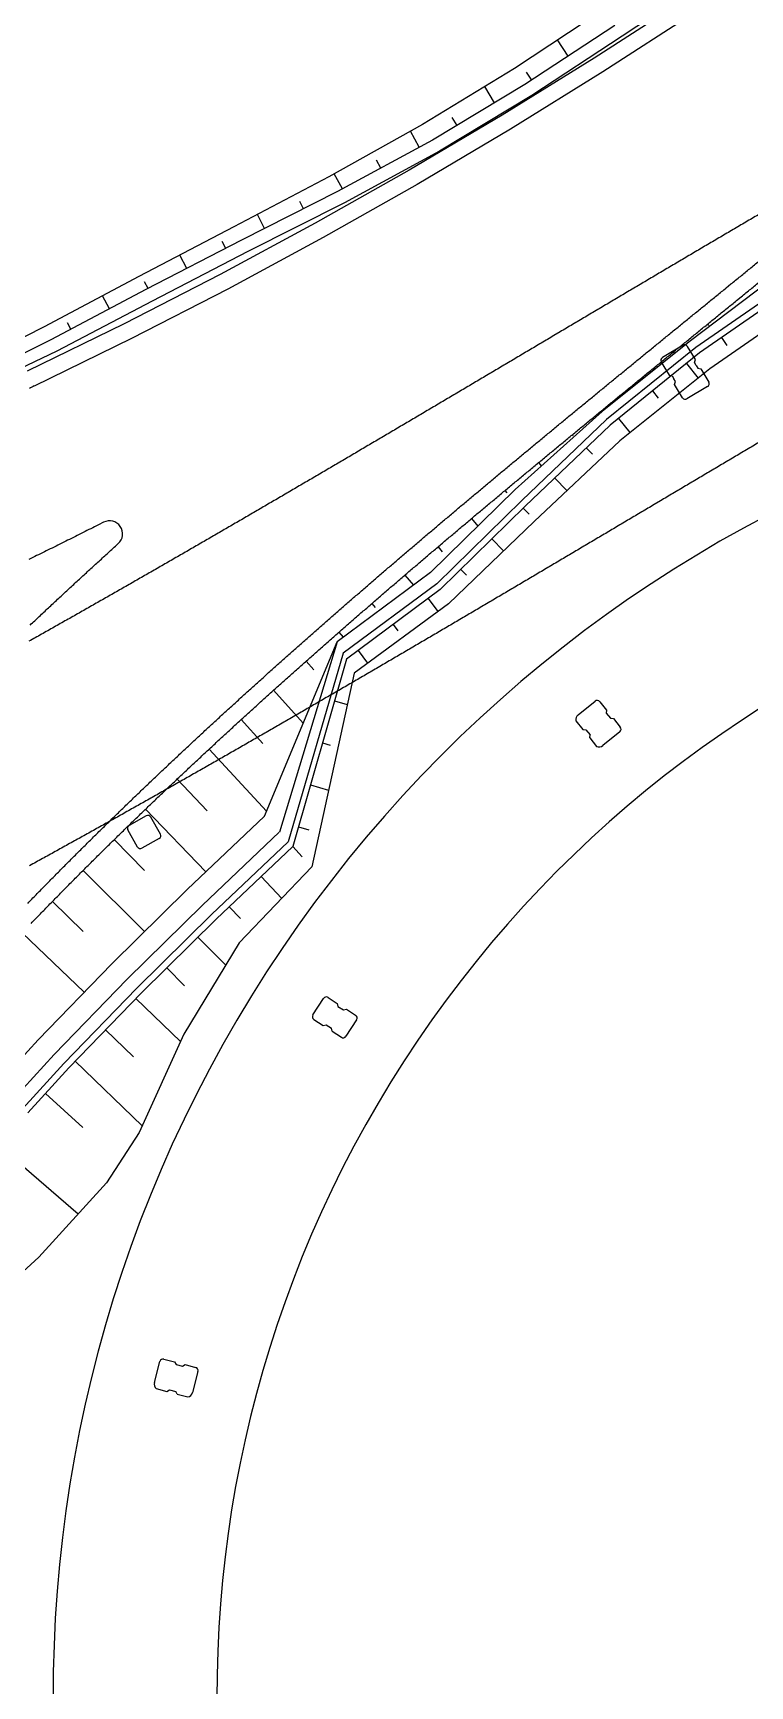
# Model space of a CAD drawing. Header units: inches. Extents: x 499362 to 502582, y 2542122 to 2545349.
# Drawn here: x 501189.8 to 501222.6, y 2543655.2 to 2543730.9 of the extents above; entities that cross this region are included whole.
import ezdxf

# ---------------------------------------------------------------- set-up
doc = ezdxf.new("R2010")
doc.units = ezdxf.units.IN
doc.header["$MEASUREMENT"] = 0
doc.layers.add('0-段落划分', color=2, linetype='Continuous')
doc.layers.add('桥-立柱', color=5, linetype='Continuous')

# ---------------------------------------------------------------- blocks, each defined once
blk = doc.blocks.new('A$C035667EC')
at = {"layer": '桥-立柱', "color": 1, "linetype": 'Continuous'}
for p, q in [((501219.502, 2543716.601), (501218.557, 2543716.038)), ((501220.066, 2543715.948), (501219.707, 2543716.549)), ((501218.505, 2543715.832), (501218.863, 2543715.231)), ((501220.031, 2543715.811), (501220.066, 2543715.948)), ((501220.108, 2543715.682), (501220.031, 2543715.811)), ((501220.108, 2543715.682), (501220.185, 2543715.553)), ((501220.185, 2543715.553), (501220.322, 2543715.518)), ((501220.322, 2543715.518), (501220.68, 2543714.917)), ((501218.863, 2543715.231), (501219, 2543715.196)), ((501219, 2543715.196), (501219.077, 2543715.068)), ((501219.154, 2543714.939), (501219.077, 2543715.068)), ((501219.119, 2543714.802), (501219.154, 2543714.939)), ((501219.477, 2543714.2), (501219.119, 2543714.802)), ((501220.628, 2543714.711), (501219.683, 2543714.148)), ((501194.931, 2543695.047), (501194.147, 2543694.606)), ((501195.576, 2543694.205), (501195.135, 2543694.99)), ((501194.53, 2543693.617), (501194.089, 2543694.402)), ((501195.519, 2543694.001), (501194.735, 2543693.56)), ((501195.302, 2543669.083), (501195.555, 2543670.05)), ((501195.738, 2543670.157), (501196.222, 2543670.031)), ((501196.222, 2543670.031), (501196.293, 2543669.909)), ((501196.293, 2543669.909), (501196.584, 2543669.833)), ((501196.584, 2543669.833), (501196.706, 2543669.904)), ((501196.706, 2543669.904), (501197.189, 2543669.777)), ((501197.296, 2543669.594), (501197.043, 2543668.627)), ((501195.383, 2543668.803), (501195.867, 2543668.676)), ((501195.867, 2543668.676), (501195.989, 2543668.748)), ((501195.989, 2543668.748), (501196.279, 2543668.672)), ((501196.351, 2543668.55), (501196.279, 2543668.672)), ((501196.351, 2543668.55), (501196.834, 2543668.423))]:
    blk.add_line(p, q, dxfattribs=at)
at = {"layer": '桥-立柱', "color": 1, "ltscale": 10}
for p, q in [((501214.7, 2543699.667), (501215.476, 2543700.297)), ((501215.687, 2543700.275), (501216.002, 2543699.887)), ((501216.002, 2543699.887), (501215.987, 2543699.746)), ((501215.987, 2543699.746), (501216.176, 2543699.513)), ((501216.176, 2543699.513), (501216.317, 2543699.498)), ((501216.317, 2543699.498), (501216.632, 2543699.11)), ((501214.6, 2543699.393), (501214.915, 2543699.005)), ((501214.915, 2543699.005), (501215.055, 2543698.99)), ((501215.055, 2543698.99), (501215.244, 2543698.757)), ((501215.229, 2543698.617), (501215.244, 2543698.757)), ((501216.61, 2543698.899), (501215.833, 2543698.269)), ((501215.229, 2543698.617), (501215.544, 2543698.228)), ((501202.559, 2543685.924), (501203.047, 2543686.68)), ((501203.254, 2543686.725), (501203.674, 2543686.454)), ((501203.674, 2543686.454), (501203.704, 2543686.315)), ((501203.704, 2543686.315), (501203.956, 2543686.153)), ((501203.956, 2543686.153), (501204.095, 2543686.183)), ((501204.095, 2543686.183), (501204.515, 2543685.912)), ((501202.604, 2543685.716), (501203.024, 2543685.445)), ((501203.024, 2543685.445), (501203.162, 2543685.475)), ((501203.162, 2543685.475), (501203.414, 2543685.313)), ((501203.444, 2543685.174), (501203.414, 2543685.313)), ((501203.444, 2543685.174), (501203.864, 2543684.903)), ((501204.559, 2543685.704), (501204.071, 2543684.948))]:
    blk.add_line(p, q, dxfattribs=at)
at = {"layer": '桥-立柱', "color": 1, "linetype": 'Continuous'}
for centre, radius, start, end in [((501219.579, 2543716.472), 0.15, 30.79158, 120.79158), ((501218.634, 2543715.909), 0.15, 120.79158, 210.79158), ((501220.551, 2543714.84), 0.15, 300.79158, 30.79158), ((501219.606, 2543714.277), 0.15, 210.79158, 300.79158), ((501195.005, 2543694.916), 0.15, 29.33965, 119.33965), ((501194.22, 2543694.475), 0.15, 119.33965, 209.33965), ((501195.446, 2543694.132), 0.15, 299.33965, 29.33965), ((501194.661, 2543693.691), 0.15, 209.33965, 299.33965), ((501195.7, 2543670.012), 0.15, 75.31581, 165.31581), ((501197.151, 2543669.632), 0.15, 345.31581, 75.31581), ((501195.554, 2543669.005), 0.264, 162.73557, 229.82357), ((501196.785, 2543668.682), 0.264, 280.80806, 347.89605)]:
    blk.add_arc(centre, radius, start, end, dxfattribs=at)
at = {"layer": '桥-立柱', "color": 1, "ltscale": 10}
for centre, radius, start, end in [((501215.571, 2543700.18), 0.15, 39.02848, 129.02848), ((501214.856, 2543699.455), 0.264, 126.44824, 193.53624), ((501216.515, 2543699.015), 0.15, 309.02848, 39.02848), ((501215.658, 2543698.466), 0.264, 244.52073, 311.60873), ((501203.173, 2543686.599), 0.15, 57.17215, 147.17215), ((501202.685, 2543685.842), 0.15, 147.17215, 237.17215), ((501204.433, 2543685.786), 0.15, 327.17215, 57.17215), ((501203.945, 2543685.029), 0.15, 237.17215, 327.17215)]:
    blk.add_arc(centre, radius, start, end, dxfattribs=at)
blk = doc.blocks.new('A$C3A006F90')
at = {"layer": '0-段落划分', "color": 2, "linetype": 'Continuous'}
for p, q in [((501214.247, 2543729.852), (501213.761, 2543730.59)), ((501212.576, 2543728.752), (501212.334, 2543729.12)), ((501210.871, 2543727.709), (501210.422, 2543728.454)), ((501209.157, 2543726.678), (501208.936, 2543727.045)), ((501207.428, 2543725.674), (501207.028, 2543726.411)), ((501203.912, 2543723.765), (501203.536, 2543724.458)), ((501205.67, 2543724.719), (501205.476, 2543725.077)), ((501202.131, 2543722.855), (501201.96, 2543723.193)), ((501200.348, 2543721.95), (501200.018, 2543722.601)), ((501196.789, 2543720.124), (501196.473, 2543720.737)), ((501198.566, 2543721.041), (501198.405, 2543721.354)), ((501195.012, 2543719.206), (501194.857, 2543719.506)), ((501193.243, 2543718.273), (501192.93, 2543718.866)), ((501191.475, 2543717.338), (501191.319, 2543717.634)), ((501220.619, 2543717.567), (501220.663, 2543717.513)), ((501221.268, 2543716.952), (501221.514, 2543716.597)), ((501219.069, 2543716.303), (501219.125, 2543716.235)), ((501219.659, 2543715.766), (501220.197, 2543715.1)), ((501217.52, 2543715.038), (501217.542, 2543715.011)), ((501218.103, 2543714.51), (501218.369, 2543714.18)), ((501215.973, 2543713.77), (501216.004, 2543713.733)), ((501216.547, 2543713.253), (501217.074, 2543712.6)), ((501214.429, 2543712.5), (501214.466, 2543712.454)), ((501215.073, 2543711.903), (501215.355, 2543711.608)), ((501212.887, 2543711.225), (501213.013, 2543711.074)), ((501213.627, 2543710.521), (501214.179, 2543709.943)), ((501211.35, 2543709.946), (501211.442, 2543709.836)), ((501209.817, 2543708.662), (501210.103, 2543708.322)), ((501212.183, 2543709.138), (501212.456, 2543708.859)), ((501208.289, 2543707.371), (501208.481, 2543707.145)), ((501210.754, 2543707.738), (501211.288, 2543707.193)), ((501209.325, 2543706.338), (501209.586, 2543706.072)), ((501206.768, 2543706.073), (501207.158, 2543705.618)), ((501205.253, 2543704.767), (501205.402, 2543704.595)), ((501207.837, 2543705.009), (501208.282, 2543704.409)), ((501203.745, 2543703.453), (501203.943, 2543703.227)), ((501206.231, 2543703.817), (501206.451, 2543703.52)), ((501200.34, 2543695.026), (501203.666, 2543703.021)), ((501203.666, 2543703.021), (501201.028, 2543694.301)), ((501203.952, 2543702.494), (501201.43, 2543693.856)), ((501204.625, 2543702.624), (501205.06, 2543702.04)), ((501204.095, 2543702.23), (501201.635, 2543693.636)), ((501202.245, 2543702.13), (501202.603, 2543701.727)), ((501204.444, 2543701.587), (501202.503, 2543692.703)), ((501200.755, 2543700.796), (501202.114, 2543699.289)), ((501203.544, 2543700.308), (501204.128, 2543700.14)), ((501199.274, 2543699.452), (501200.273, 2543698.36)), ((501197.803, 2543698.096), (501200.438, 2543695.26)), ((501202.994, 2543698.385), (501203.347, 2543698.284)), ((501196.344, 2543696.729), (501197.712, 2543695.279)), ((501202.444, 2543696.462), (501203.273, 2543696.225)), ((501194.897, 2543695.348), (501197.661, 2543692.483)), ((501201.893, 2543694.539), (501202.369, 2543694.403)), ((501193.463, 2543693.954), (501194.855, 2543692.537)), ((501201.635, 2543693.636), (501202.073, 2543693.174)), ((501192.043, 2543692.546), (501194.848, 2543689.742)), ((501200.184, 2543692.259), (501201.131, 2543691.262)), ((501190.637, 2543691.123), (501192.044, 2543689.745)), ((501198.733, 2543690.882), (501199.242, 2543690.347)), ((501189.247, 2543689.685), (501192.095, 2543686.969)), ((501197.298, 2543689.49), (501198.568, 2543688.2)), ((501195.873, 2543688.087), (501196.684, 2543687.263)), ((501194.454, 2543686.677), (501196.493, 2543684.705)), ((501193.064, 2543685.239), (501194.34, 2543684.005)), ((501191.674, 2543683.801), (501194.74, 2543680.837)), ((501190.317, 2543682.332), (501192.03, 2543680.768)), ((501188.199, 2543679.924), (501191.82, 2543676.809))]:
    blk.add_line(p, q, dxfattribs=at)
at = {"layer": '0-段落划分', "color": 2, "linetype": 'Continuous', "flags": 128}
for points in [[(501216.382, 2543731.258), (501212.26, 2543728.544), (501208.03, 2543726.001), (501203.692, 2543723.646), (501199.292, 2543721.415), (501194.917, 2543719.157), (501194.917, 2543719.157), (501194.917, 2543719.157), (501190.568, 2543716.859), (501186.167, 2543714.659), (501181.716, 2543712.56), (501177.222, 2543710.551), (501172.698, 2543708.608), (501172.698, 2543708.608), (501172.698, 2543708.608), (501168.145, 2543706.729), (501163.559, 2543704.932), (501158.939, 2543703.213), (501158.752, 2543703.146), (501158.752, 2543703.146), (501158.724, 2543703.136)], [(501220.843, 2543733.501), (501216.72, 2543730.762), (501216.72, 2543730.762), (501216.72, 2543730.762), (501212.587, 2543728.041), (501208.348, 2543725.491), (501203.999, 2543723.13), (501199.588, 2543720.894), (501195.203, 2543718.63), (501195.203, 2543718.63), (501195.203, 2543718.63), (501190.836, 2543716.34), (501186.384, 2543714.217), (501181.849, 2543712.275), (501177.266, 2543710.452), (501172.698, 2543708.608), (501172.698, 2543708.608)], [(501215.884, 2543731.991), (501211.78, 2543729.282), (501207.582, 2543726.721), (501203.29, 2543724.321), (501198.94, 2543722.035), (501194.596, 2543719.75), (501194.596, 2543719.75), (501194.596, 2543719.75), (501190.262, 2543717.452), (501185.887, 2543715.228), (501181.475, 2543713.074), (501177.023, 2543710.998), (501172.523, 2543709.022), (501172.523, 2543709.022)], [(501224.047, 2543719.978), (501219.786, 2543716.764), (501215.805, 2543713.574), (501211.813, 2543710), (501207.94, 2543706.199), (501203.666, 2543703.021), (501203.666, 2543703.021)], [(501224.384, 2543719.482), (501220.095, 2543716.502), (501216.002, 2543713.196), (501212.12, 2543709.485), (501208.237, 2543705.677), (501203.952, 2543702.494), (501203.952, 2543702.494)], [(501224.384, 2543719.482), (501220.095, 2543716.502), (501216.002, 2543713.196), (501212.12, 2543709.485), (501208.237, 2543705.677), (501203.952, 2543702.494), (501203.952, 2543702.494)], [(501224.553, 2543719.234), (501220.259, 2543716.251), (501216.16, 2543712.941), (501212.273, 2543709.227), (501208.385, 2543705.417), (501204.095, 2543702.23), (501204.095, 2543702.23)], [(501225.041, 2543718.516), (501220.73, 2543715.526), (501216.606, 2543712.225), (501212.684, 2543708.536), (501208.759, 2543704.759), (501204.444, 2543701.587), (501204.444, 2543701.587)], [(501200.34, 2543695.026), (501196.807, 2543691.672), (501193.348, 2543688.265), (501189.986, 2543684.787), (501188.083, 2543682.701)], [(501201.021, 2543694.295), (501197.503, 2543690.956), (501194.063, 2543687.567), (501190.721, 2543684.11), (501188.83, 2543682.038)], [(501201.021, 2543694.295), (501197.503, 2543690.956), (501194.063, 2543687.567), (501190.721, 2543684.11), (501188.83, 2543682.038)], [(501201.43, 2543693.856), (501197.922, 2543690.526), (501194.493, 2543687.148), (501191.163, 2543683.704), (501189.279, 2543681.64)], [(501201.43, 2543693.856), (501197.922, 2543690.526), (501194.493, 2543687.148), (501191.163, 2543683.704), (501189.279, 2543681.64)], [(501201.635, 2543693.636), (501198.131, 2543690.311), (501194.708, 2543686.939), (501191.383, 2543683.5), (501189.503, 2543681.44)], [(501202.503, 2543692.703), (501199.191, 2543689.223), (501196.648, 2543685.046), (501194.603, 2543680.534), (501193.115, 2543678.234)], [(501193.115, 2543678.234), (501190.018, 2543674.826), (501186.569, 2543671.675), (501182.665, 2543668.794), (501178.643, 2543665.878), (501175.335, 2543662.381), (501175.335, 2543662.381)]]:
    blk.add_lwpolyline(points, dxfattribs=at)
at = {"layer": '0-段落划分', "color": 2, "flags": 128}
for points in [[(501221.48, 2543719.235), (501221.695, 2543719.411, -0.000002), (501221.911, 2543719.586, -0.000004), (501222.126, 2543719.761, -0.000005), (501222.341, 2543719.937, -0.000007), (501222.557, 2543720.112, -0.000008), (501222.772, 2543720.288, -0.00001), (501222.988, 2543720.463, -0.000011), (501223.203, 2543720.639, -0.000013), (501223.418, 2543720.814, -0.000014), (501223.634, 2543720.99, -0.000016), (501223.849, 2543721.165, -0.000017)], [(501221.954, 2543718.654), (501222.169, 2543718.829, -0.000002), (501222.384, 2543719.005, -0.000004), (501222.6, 2543719.18, -0.000005), (501222.815, 2543719.355, -0.000007), (501223.031, 2543719.531, -0.000008), (501223.246, 2543719.706, -0.00001), (501223.461, 2543719.882, -0.000011), (501223.677, 2543720.057, -0.000013), (501223.892, 2543720.233, -0.000014), (501224.108, 2543720.408, -0.000016)], [(501223.098, 2543722.668, -0.000086), (501222.808, 2543722.498, -0.000083), (501222.518, 2543722.328, -0.00008), (501222.228, 2543722.157, -0.000078), (501221.938, 2543721.987, -0.000075), (501221.649, 2543721.817, -0.000072), (501221.36, 2543721.647, -0.000069), (501221.07, 2543721.476, -0.000067), (501220.781, 2543721.306, -0.000064), (501220.492, 2543721.136, -0.000061), (501220.203, 2543720.965, -0.000059), (501219.915, 2543720.795, -0.000056), (501219.626, 2543720.624, -0.000053), (501219.338, 2543720.454, -0.00005), (501219.049, 2543720.283, -0.000048), (501218.761, 2543720.113, -0.000045), (501218.473, 2543719.942, -0.000042), (501218.185, 2543719.772, -0.000039), (501217.897, 2543719.601, -0.000037), (501217.609, 2543719.431, -0.000034), (501217.321, 2543719.26, -0.000031), (501217.033, 2543719.09, -0.000029), (501216.746, 2543718.919, -0.000026), (501216.458, 2543718.749, -0.000023), (501216.171, 2543718.578, -0.00002), (501215.883, 2543718.408, -0.000018), (501215.596, 2543718.237, -0.000015), (501215.309, 2543718.067, -0.000012), (501215.022, 2543717.897, -0.00001), (501214.735, 2543717.726, -0.000007), (501214.448, 2543717.556, -0.000004), (501214.161, 2543717.386, -0.000001), (501213.874, 2543717.216, -0.000001)], [(501223.342, 2543712.366, -0.000045), (501223.055, 2543712.196, -0.000042), (501222.768, 2543712.026, -0.000039), (501222.481, 2543711.857, -0.000037), (501222.195, 2543711.687, -0.000034), (501221.908, 2543711.517, -0.000031), (501221.621, 2543711.347, -0.000029), (501221.335, 2543711.177, -0.000026), (501221.048, 2543711.007, -0.000023), (501220.762, 2543710.837, -0.00002), (501220.475, 2543710.667, -0.000018), (501220.188, 2543710.497, -0.000015), (501219.902, 2543710.327, -0.000012), (501219.615, 2543710.157, -0.00001), (501219.329, 2543709.987, -0.000007), (501219.042, 2543709.817, -0.000004), (501218.755, 2543709.647, -0.000001), (501218.469, 2543709.477, -0.000001)], [(501189.505, 2543691.035, 0.000378), (501189.698, 2543691.234, 0.000375), (501189.89, 2543691.432, 0.000373), (501190.083, 2543691.63, 0.000371), (501190.276, 2543691.827, 0.000368), (501190.47, 2543692.024, 0.000366), (501190.664, 2543692.221, 0.000363), (501190.858, 2543692.418, 0.000361), (501191.052, 2543692.614, 0.000358), (501191.247, 2543692.81, 0.000356), (501191.442, 2543693.006, 0.000354), (501191.637, 2543693.201, 0.000351), (501191.833, 2543693.397, 0.000349), (501192.029, 2543693.592, 0.000346), (501192.225, 2543693.786, 0.000344), (501192.421, 2543693.981, 0.000341), (501192.618, 2543694.175, 0.000339), (501192.815, 2543694.369, 0.000336), (501193.012, 2543694.563, 0.000334), (501193.21, 2543694.756, 0.000332), (501193.408, 2543694.949, 0.000329), (501193.606, 2543695.142, 0.000327), (501193.804, 2543695.335, 0.000324), (501194.003, 2543695.527, 0.000322), (501194.201, 2543695.719, 0.000319), (501194.4, 2543695.911, 0.000317), (501194.6, 2543696.103, 0.000314), (501194.799, 2543696.294, 0.000312), (501194.999, 2543696.485, 0.00031), (501195.199, 2543696.676, 0.000307), (501195.4, 2543696.867, 0.000305), (501195.6, 2543697.057, 0.000302), (501195.801, 2543697.247, 0.0003), (501196.002, 2543697.437, 0.000297), (501196.203, 2543697.627, 0.000295), (501196.405, 2543697.816, 0.000292), (501196.607, 2543698.005, 0.00029), (501196.809, 2543698.194, 0.000288), (501197.011, 2543698.383, 0.000285), (501197.213, 2543698.572, 0.000283), (501197.416, 2543698.76, 0.00028), (501197.619, 2543698.948, 0.000278), (501197.822, 2543699.136, 0.000275), (501198.025, 2543699.324, 0.000273), (501198.229, 2543699.511, 0.00027), (501198.432, 2543699.698, 0.000268), (501198.636, 2543699.885, 0.000266), (501198.841, 2543700.072, 0.000263), (501199.045, 2543700.259, 0.000261), (501199.249, 2543700.445, 0.000258), (501199.454, 2543700.631, 0.000256), (501199.659, 2543700.817, 0.000253), (501199.864, 2543701.003, 0.000251), (501200.07, 2543701.188, 0.000248), (501200.275, 2543701.374, 0.000246), (501200.481, 2543701.559, 0.000243), (501200.687, 2543701.744, 0.000241), (501200.893, 2543701.928, 0.000239), (501201.099, 2543702.113, 0.000236), (501201.306, 2543702.297, 0.000234), (501201.513, 2543702.482, 0.000231), (501201.719, 2543702.666, 0.000229), (501201.926, 2543702.849, 0.000226), (501202.134, 2543703.033, 0.000224), (501202.341, 2543703.216, 0.000221), (501202.549, 2543703.4, 0.000219), (501202.756, 2543703.583, 0.000216), (501202.964, 2543703.766, 0.000214), (501203.172, 2543703.949, 0.000212), (501203.381, 2543704.131, 0.000209), (501203.589, 2543704.313, 0.000207), (501203.797, 2543704.496, 0.000204), (501204.006, 2543704.678, 0.000202), (501204.215, 2543704.86, 0.000199), (501204.424, 2543705.041, 0.000197), (501204.633, 2543705.223, 0.000194), (501204.843, 2543705.404, 0.000192), (501205.052, 2543705.586, 0.000189), (501205.262, 2543705.767, 0.000187), (501205.471, 2543705.948, 0.000184), (501205.681, 2543706.129, 0.000182), (501205.891, 2543706.309, 0.00018), (501206.101, 2543706.49, 0.000177), (501206.312, 2543706.67, 0.000175), (501206.522, 2543706.85, 0.000172), (501206.733, 2543707.03, 0.00017), (501206.944, 2543707.21, 0.000167), (501207.154, 2543707.39, 0.000165), (501207.365, 2543707.57, 0.000162), (501207.576, 2543707.749, 0.00016), (501207.788, 2543707.929, 0.000157), (501207.999, 2543708.108, 0.000155), (501208.21, 2543708.287, 0.000152), (501208.422, 2543708.466, 0.00015), (501208.634, 2543708.645, 0.000147), (501208.846, 2543708.824, 0.000145), (501209.057, 2543709.003, 0.000143), (501209.269, 2543709.181, 0.00014), (501209.482, 2543709.36, 0.000138), (501209.694, 2543709.538, 0.000135), (501209.906, 2543709.716, 0.000133), (501210.119, 2543709.894, 0.00013), (501210.331, 2543710.072, 0.000128), (501210.544, 2543710.25, 0.000125), (501210.757, 2543710.428, 0.000123), (501210.97, 2543710.606, 0.000121), (501211.183, 2543710.784, 0.000118), (501211.396, 2543710.961, 0.000116), (501211.609, 2543711.139, 0.000113), (501211.822, 2543711.316, 0.000111), (501212.036, 2543711.493, 0.000108), (501212.249, 2543711.67, 0.000106), (501212.462, 2543711.847, 0.000103), (501212.676, 2543712.024, 0.000101), (501212.89, 2543712.201, 0.000098), (501213.103, 2543712.378, 0.000096), (501213.317, 2543712.555, 0.000093), (501213.531, 2543712.732, 0.000091), (501213.745, 2543712.908, 0.000088), (501213.959, 2543713.085, 0.000086), (501214.173, 2543713.261, 0.000083), (501214.387, 2543713.438, 0.000081), (501214.601, 2543713.614, 0.000078), (501214.816, 2543713.79, 0.000076), (501215.03, 2543713.966, 0.000073), (501215.244, 2543714.142, 0.000071), (501215.459, 2543714.319, 0.000068), (501215.673, 2543714.495, 0.000066), (501215.888, 2543714.671, 0.000063), (501216.102, 2543714.847, 0.000061), (501216.317, 2543715.022, 0.000058), (501216.532, 2543715.198, 0.000056), (501216.747, 2543715.374, 0.000054), (501216.961, 2543715.55, 0.000051), (501217.176, 2543715.726, 0.000049), (501217.391, 2543715.901, 0.000046), (501217.606, 2543716.077, 0.000044), (501217.821, 2543716.253, 0.000041), (501218.036, 2543716.428, 0.000039), (501218.251, 2543716.604, 0.000036), (501218.466, 2543716.779, 0.000034), (501218.681, 2543716.955, 0.000031), (501218.896, 2543717.13, 0.000029), (501219.112, 2543717.306, 0.000026), (501219.327, 2543717.481, 0.000024), (501219.542, 2543717.657, 0.000021), (501219.757, 2543717.832, 0.000019), (501219.973, 2543718.007, 0.000016), (501220.188, 2543718.183, 0.000014), (501220.403, 2543718.358, 0.000011), (501220.618, 2543718.534, 0.000009), (501220.834, 2543718.709, 0.000006), (501221.049, 2543718.884, 0.000004), (501221.265, 2543719.06, 0.000001), (501221.48, 2543719.235, 0.000001)], [(501189.662, 2543690.118, 0.00038), (501189.853, 2543690.316, 0.000377), (501190.044, 2543690.514, 0.000375), (501190.236, 2543690.711, 0.000372), (501190.428, 2543690.908, 0.00037), (501190.62, 2543691.105, 0.000368), (501190.812, 2543691.302, 0.000365), (501191.005, 2543691.498, 0.000363), (501191.198, 2543691.695, 0.00036), (501191.391, 2543691.89, 0.000358), (501191.585, 2543692.086, 0.000356), (501191.779, 2543692.281, 0.000353), (501191.973, 2543692.476, 0.000351), (501192.168, 2543692.671, 0.000348), (501192.363, 2543692.866, 0.000346), (501192.558, 2543693.06, 0.000344), (501192.753, 2543693.254, 0.000341), (501192.949, 2543693.447, 0.000339), (501193.145, 2543693.641, 0.000336), (501193.341, 2543693.834, 0.000334), (501193.537, 2543694.027, 0.000332), (501193.734, 2543694.22, 0.000329), (501193.931, 2543694.412, 0.000327), (501194.129, 2543694.604, 0.000324), (501194.326, 2543694.796, 0.000322), (501194.524, 2543694.988, 0.00032), (501194.722, 2543695.179, 0.000317), (501194.921, 2543695.371, 0.000315), (501195.119, 2543695.562, 0.000312), (501195.318, 2543695.752, 0.00031), (501195.517, 2543695.943, 0.000307), (501195.717, 2543696.133, 0.000305), (501195.916, 2543696.323, 0.000303), (501196.116, 2543696.513, 0.0003), (501196.316, 2543696.702, 0.000298), (501196.517, 2543696.892, 0.000295), (501196.717, 2543697.081, 0.000293), (501196.918, 2543697.269, 0.000291), (501197.119, 2543697.458, 0.000288), (501197.321, 2543697.646, 0.000286), (501197.522, 2543697.835, 0.000283), (501197.724, 2543698.023, 0.000281), (501197.926, 2543698.21, 0.000279), (501198.128, 2543698.398, 0.000276), (501198.331, 2543698.585, 0.000274), (501198.534, 2543698.772, 0.000271), (501198.736, 2543698.959, 0.000269), (501198.94, 2543699.146, 0.000266), (501199.143, 2543699.332, 0.000264), (501199.347, 2543699.518, 0.000262), (501199.55, 2543699.704, 0.000259), (501199.754, 2543699.89, 0.000257), (501199.958, 2543700.076, 0.000254), (501200.163, 2543700.261, 0.000252), (501200.367, 2543700.447, 0.000249), (501200.572, 2543700.632, 0.000247), (501200.777, 2543700.816, 0.000245), (501200.982, 2543701.001, 0.000242), (501201.188, 2543701.185, 0.00024), (501201.393, 2543701.37, 0.000237), (501201.599, 2543701.554, 0.000235), (501201.805, 2543701.738, 0.000232), (501202.011, 2543701.921, 0.00023), (501202.218, 2543702.105, 0.000228), (501202.424, 2543702.288, 0.000225), (501202.631, 2543702.472, 0.000223), (501202.838, 2543702.655, 0.00022), (501203.045, 2543702.837, 0.000218), (501203.252, 2543703.02, 0.000215), (501203.459, 2543703.202, 0.000213), (501203.667, 2543703.385, 0.000211), (501203.875, 2543703.567, 0.000208), (501204.083, 2543703.749, 0.000206), (501204.291, 2543703.931, 0.000203), (501204.499, 2543704.112, 0.000201), (501204.707, 2543704.294, 0.000198), (501204.916, 2543704.475, 0.000196), (501205.125, 2543704.656, 0.000193), (501205.334, 2543704.837, 0.000191), (501205.543, 2543705.018, 0.000189), (501205.752, 2543705.199, 0.000186), (501205.961, 2543705.38, 0.000184), (501206.171, 2543705.56, 0.000181), (501206.38, 2543705.74, 0.000179), (501206.59, 2543705.921, 0.000176), (501206.8, 2543706.101, 0.000174), (501207.01, 2543706.281, 0.000171), (501207.22, 2543706.46, 0.000169), (501207.43, 2543706.64, 0.000167), (501207.641, 2543706.819, 0.000164), (501207.851, 2543706.999, 0.000162), (501208.062, 2543707.178, 0.000159), (501208.273, 2543707.357, 0.000157), (501208.484, 2543707.536, 0.000154), (501208.695, 2543707.715, 0.000152), (501208.906, 2543707.894, 0.000149), (501209.118, 2543708.072, 0.000147), (501209.329, 2543708.251, 0.000145), (501209.541, 2543708.429, 0.000142), (501209.752, 2543708.607, 0.00014), (501209.964, 2543708.786, 0.000137), (501210.176, 2543708.964, 0.000135), (501210.388, 2543709.142, 0.000132), (501210.6, 2543709.32, 0.00013), (501210.813, 2543709.497, 0.000127), (501211.025, 2543709.675, 0.000125), (501211.238, 2543709.853, 0.000123), (501211.451, 2543710.031, 0.000121), (501211.663, 2543710.208, 0.000118), (501211.876, 2543710.385, 0.000116), (501212.089, 2543710.562, 0.000113), (501212.302, 2543710.739, 0.000111), (501212.515, 2543710.916, 0.000108), (501212.728, 2543711.093, 0.000106), (501212.941, 2543711.27, 0.000103), (501213.155, 2543711.447, 0.000101), (501213.368, 2543711.624, 0.000098), (501213.581, 2543711.8, 0.000096), (501213.795, 2543711.977, 0.000093), (501214.009, 2543712.153, 0.000091), (501214.222, 2543712.33, 0.000088), (501214.436, 2543712.506, 0.000086), (501214.65, 2543712.682, 0.000083), (501214.864, 2543712.859, 0.000081), (501215.078, 2543713.035, 0.000078), (501215.292, 2543713.211, 0.000076), (501215.506, 2543713.387, 0.000073), (501215.72, 2543713.563, 0.000071), (501215.935, 2543713.739, 0.000068), (501216.149, 2543713.915, 0.000066), (501216.363, 2543714.091, 0.000063), (501216.578, 2543714.267, 0.000061), (501216.792, 2543714.442, 0.000058), (501217.007, 2543714.618, 0.000056), (501217.222, 2543714.794, 0.000054), (501217.436, 2543714.969, 0.000051), (501217.651, 2543715.145, 0.000049), (501217.866, 2543715.321, 0.000046), (501218.081, 2543715.496, 0.000044), (501218.296, 2543715.672, 0.000041), (501218.51, 2543715.847, 0.000039), (501218.725, 2543716.023, 0.000036), (501218.94, 2543716.198, 0.000034), (501219.155, 2543716.374, 0.000031), (501219.371, 2543716.549, 0.000029), (501219.586, 2543716.724, 0.000026), (501219.801, 2543716.9, 0.000024), (501220.016, 2543717.075, 0.000021), (501220.231, 2543717.251, 0.000019), (501220.446, 2543717.426, 0.000016), (501220.662, 2543717.601, 0.000014), (501220.877, 2543717.777, 0.000011), (501221.092, 2543717.952, 0.000009), (501221.307, 2543718.128, 0.000006), (501221.523, 2543718.303, 0.000004), (501221.738, 2543718.478, 0.000001), (501221.954, 2543718.654, 0.000001)], [(501213.874, 2543717.216), (501213.588, 2543717.045, 0.000002), (501213.301, 2543716.875, 0.000004), (501213.015, 2543716.705, 0.000006), (501212.728, 2543716.535, 0.000007), (501212.442, 2543716.365, 0.000009), (501212.155, 2543716.195, 0.000011), (501211.869, 2543716.025, 0.000012), (501211.582, 2543715.855, 0.000014), (501211.296, 2543715.685, 0.000016), (501211.01, 2543715.515, 0.000017), (501210.724, 2543715.346, 0.000019), (501210.437, 2543715.176, 0.000021), (501210.151, 2543715.006, 0.000022), (501209.865, 2543714.836, 0.000024), (501209.579, 2543714.667, 0.000026), (501209.293, 2543714.497, 0.000027), (501209.007, 2543714.328, 0.000029), (501208.721, 2543714.158, 0.000031), (501208.435, 2543713.989, 0.000032), (501208.149, 2543713.82, 0.000034), (501207.863, 2543713.65, 0.000036), (501207.577, 2543713.481, 0.000037), (501207.291, 2543713.312, 0.000039), (501207.005, 2543713.143, 0.000041), (501206.719, 2543712.974, 0.000042), (501206.433, 2543712.805, 0.000044), (501206.147, 2543712.636, 0.000045), (501205.861, 2543712.468, 0.000047), (501205.576, 2543712.299, 0.000049), (501205.29, 2543712.131, 0.00005), (501205.004, 2543711.962, 0.000052), (501204.718, 2543711.794, 0.000054), (501204.432, 2543711.625, 0.000055), (501204.147, 2543711.457, 0.000057), (501203.861, 2543711.289, 0.000059), (501203.575, 2543711.121, 0.00006), (501203.289, 2543710.953, 0.000062), (501203.003, 2543710.785, 0.000064), (501202.718, 2543710.617, 0.000065), (501202.432, 2543710.45, 0.000067), (501202.146, 2543710.282, 0.000069), (501201.86, 2543710.115, 0.00007), (501201.575, 2543709.947, 0.000072), (501201.289, 2543709.78, 0.000074), (501201.003, 2543709.613, 0.000075), (501200.717, 2543709.446, 0.000077), (501200.432, 2543709.279, 0.000079), (501200.146, 2543709.112, 0.00008), (501199.86, 2543708.946, 0.000082), (501199.574, 2543708.779, 0.000083), (501199.289, 2543708.613, 0.000085), (501199.003, 2543708.446, 0.000087), (501198.717, 2543708.28, 0.000088), (501198.431, 2543708.114, 0.00009), (501198.145, 2543707.948, 0.000092), (501197.859, 2543707.783, 0.000093), (501197.574, 2543707.617, 0.000095), (501197.288, 2543707.451, 0.000097), (501197.002, 2543707.286, 0.000098), (501196.716, 2543707.121, 0.0001), (501196.43, 2543706.956, 0.000102), (501196.144, 2543706.791, 0.000103), (501195.858, 2543706.626, 0.000105), (501195.572, 2543706.461, 0.000107), (501195.286, 2543706.297, 0.000108), (501195, 2543706.132, 0.00011), (501194.714, 2543705.968, 0.000112), (501194.428, 2543705.804, 0.000113), (501194.142, 2543705.64, 0.000115), (501193.855, 2543705.476, 0.000117), (501193.569, 2543705.313, 0.000118), (501193.283, 2543705.149, 0.00012), (501192.997, 2543704.986, 0.000122), (501192.71, 2543704.823, 0.000123), (501192.424, 2543704.66, 0.000123), (501192.141, 2543704.499, 0.000123), (501191.855, 2543704.337, 0.000125), (501191.569, 2543704.174, 0.000127), (501191.282, 2543704.012, 0.000128), (501190.996, 2543703.85, 0.00013), (501190.709, 2543703.688, 0.000131), (501190.423, 2543703.526, 0.000133), (501190.136, 2543703.365, 0.000134), (501189.849, 2543703.203, 0.000136), (501189.563, 2543703.042, 0.000138)], [(501189.806, 2543714.738, 0.000249), (501189.58, 2543714.623, 0.000376)], [(501218.469, 2543709.477), (501218.182, 2543709.306, 0.000002), (501217.896, 2543709.136, 0.000004), (501217.609, 2543708.966, 0.000006), (501217.322, 2543708.796, 0.000007), (501217.036, 2543708.626, 0.000009), (501216.749, 2543708.456, 0.000011), (501216.462, 2543708.285, 0.000012), (501216.176, 2543708.115, 0.000014), (501215.889, 2543707.945, 0.000016), (501215.602, 2543707.775, 0.000017), (501215.315, 2543707.605, 0.000019), (501215.029, 2543707.435, 0.000021), (501214.742, 2543707.265, 0.000022), (501214.455, 2543707.095, 0.000024), (501214.168, 2543706.925, 0.000026), (501213.881, 2543706.755, 0.000027), (501213.594, 2543706.585, 0.000029), (501213.308, 2543706.415, 0.000031), (501213.021, 2543706.245, 0.000032), (501212.734, 2543706.075, 0.000034), (501212.447, 2543705.905, 0.000036), (501212.16, 2543705.736, 0.000037), (501211.873, 2543705.566, 0.000039), (501211.586, 2543705.396, 0.000041), (501211.299, 2543705.226, 0.000042), (501211.011, 2543705.057, 0.000044), (501210.724, 2543704.887, 0.000045), (501210.437, 2543704.718, 0.000047), (501210.15, 2543704.548, 0.000049), (501209.863, 2543704.379, 0.00005), (501209.575, 2543704.209, 0.000052), (501209.288, 2543704.04, 0.000054), (501209, 2543703.871, 0.000055), (501208.713, 2543703.702, 0.000057), (501208.426, 2543703.532, 0.000059), (501208.138, 2543703.363, 0.00006), (501207.85, 2543703.194, 0.000062), (501207.563, 2543703.025, 0.000064), (501207.275, 2543702.857, 0.000065), (501206.987, 2543702.688, 0.000067), (501206.7, 2543702.519, 0.000069), (501206.412, 2543702.35, 0.00007), (501206.124, 2543702.182, 0.000072), (501205.836, 2543702.013, 0.000074), (501205.548, 2543701.845, 0.000075), (501205.26, 2543701.676, 0.000077), (501204.972, 2543701.508, 0.000079), (501204.684, 2543701.34, 0.00008), (501204.395, 2543701.172, 0.000082), (501204.107, 2543701.004, 0.000083), (501203.819, 2543700.836, 0.000085), (501203.53, 2543700.668, 0.000087), (501203.242, 2543700.501, 0.000088), (501202.953, 2543700.333, 0.00009), (501202.665, 2543700.165, 0.000092), (501202.376, 2543699.998, 0.000093), (501202.087, 2543699.831, 0.000095), (501201.799, 2543699.663, 0.000097), (501201.51, 2543699.496, 0.000098), (501201.221, 2543699.329, 0.0001), (501200.932, 2543699.163, 0.000102), (501200.643, 2543698.996, 0.000103), (501200.354, 2543698.829, 0.000105), (501200.064, 2543698.663, 0.000107), (501199.775, 2543698.496, 0.000108), (501199.486, 2543698.33, 0.00011), (501199.196, 2543698.164, 0.000112), (501198.907, 2543697.998, 0.000113), (501198.617, 2543697.832, 0.000115), (501198.327, 2543697.666, 0.000117), (501198.038, 2543697.5, 0.000118), (501197.748, 2543697.335, 0.00012), (501197.458, 2543697.169, 0.000122), (501197.168, 2543697.004, 0.000123), (501196.878, 2543696.839, 0.000125), (501196.587, 2543696.674, 0.000127), (501196.297, 2543696.509, 0.000129), (501196.006, 2543696.344, 0.00013), (501195.716, 2543696.18, 0.000132), (501195.425, 2543696.015, 0.000134), (501195.135, 2543695.851, 0.000135), (501194.844, 2543695.687, 0.000137), (501194.553, 2543695.523, 0.000139), (501194.262, 2543695.359, 0.00014), (501193.971, 2543695.196, 0.000142), (501193.68, 2543695.032, 0.000144), (501193.388, 2543694.869, 0.000145), (501193.097, 2543694.706, 0.000147), (501192.806, 2543694.543, 0.000149), (501192.514, 2543694.38, 0.00015), (501192.222, 2543694.217, 0.000152), (501191.931, 2543694.055, 0.000154), (501191.639, 2543693.893, 0.000155), (501191.347, 2543693.731, 0.000157), (501191.055, 2543693.569, 0.000159), (501190.763, 2543693.407, 0.00016), (501190.47, 2543693.245, 0.000162), (501190.178, 2543693.084, 0.000164), (501189.885, 2543692.923, 0.000165), (501189.593, 2543692.762, 0.000167)], [(501192.975, 2543708.496), (501192.745, 2543708.379, 0.000398), (501192.392, 2543708.201, 0.000397), (501192.039, 2543708.023, 0.000396), (501191.685, 2543707.845, 0.000396), (501191.331, 2543707.668, 0.000395), (501190.977, 2543707.491, 0.000394), (501190.622, 2543707.315, 0.000394), (501190.268, 2543707.14, 0.000393), (501189.913, 2543706.965, 0.000392), (501189.557, 2543706.791, 0.000392)], [(501189.617, 2543703.786, 0.000324), (501189.826, 2543703.983, 0.000321), (501190.035, 2543704.18, 0.000319), (501190.244, 2543704.377, 0.000316), (501190.454, 2543704.574, 0.000313), (501190.663, 2543704.77, 0.00031), (501190.873, 2543704.966, 0.000307), (501191.083, 2543705.161, 0.000304), (501191.293, 2543705.356, 0.000302), (501191.504, 2543705.551, 0.000299), (501191.714, 2543705.746, 0.000296), (501191.925, 2543705.941, 0.000293), (501192.136, 2543706.135, 0.00029), (501192.347, 2543706.329, 0.000287), (501192.558, 2543706.522, 0.000285), (501192.769, 2543706.715, 0.000282), (501192.98, 2543706.908, 0.000279), (501193.192, 2543707.101, 0.000276), (501193.404, 2543707.294, 0.000273), (501193.649, 2543707.516)]]:
    blk.add_lwpolyline(points, format="xyb", dxfattribs=at)
for points in [[(501239.548, 2543747.16), (501235.665, 2543744.053), (501231.73, 2543741.03), (501227.737, 2543738.087), (501223.687, 2543735.227), (501219.584, 2543732.449), (501215.427, 2543729.756), (501211.22, 2543727.148), (501206.963, 2543724.625), (501202.66, 2543722.19), (501198.31, 2543719.842), (501193.916, 2543717.583), (501189.474, 2543715.41)], [(501240.016, 2543746.575), (501236.128, 2543743.463), (501232.181, 2543740.43), (501228.175, 2543737.479), (501224.114, 2543734.61), (501219.998, 2543731.824), (501215.829, 2543729.123), (501211.609, 2543726.506), (501207.339, 2543723.976), (501203.022, 2543721.533), (501198.66, 2543719.179), (501194.253, 2543716.913), (501189.804, 2543714.736)]]:
    blk.add_lwpolyline(points, dxfattribs=at)
at = {"layer": '0-段落划分', "color": 2}
for centre, radius, start, end in [((501251.667, 2543654.778), 61, 73.08789, 223.58525), ((501193.247, 2543707.961), 0.6, 312.13453, 116.91405), ((501251.667, 2543654.778), 53.5, 73.08789, 223.58525), ((501299.783, 2543583.53), 154, 138.40031, 289.75385)]:
    blk.add_arc(centre, radius, start, end, dxfattribs=at)
at = {"layer": '0-段落划分', "color": 2, "linetype": 'Continuous'}
blk.add_blockref('A$C035667EC', (0, 0), dxfattribs=at)

msp = doc.modelspace()

# ---------------------------------------------------------------- block references
at = {"layer": '0-段落划分'}
msp.add_blockref('A$C3A006F90', (0, 0), dxfattribs=at)

doc.saveas('drawing.dxf')
